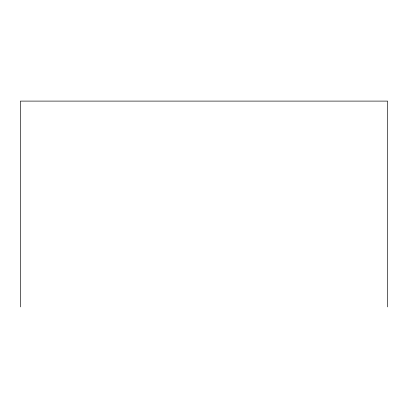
<?xml version="1.0" encoding="UTF-8"?>
<svg xmlns="http://www.w3.org/2000/svg" width="408" height="408" viewBox="0 0 408 408"><rect width="100%" height="100%" fill="white"/><g stroke="black" fill="none" stroke-linecap="round" stroke-linejoin="round"><path stroke-width="0.61" d="M387.6 306.898L387.6 101.102L20.4 101.102L20.4 306.898"/></g></svg>
